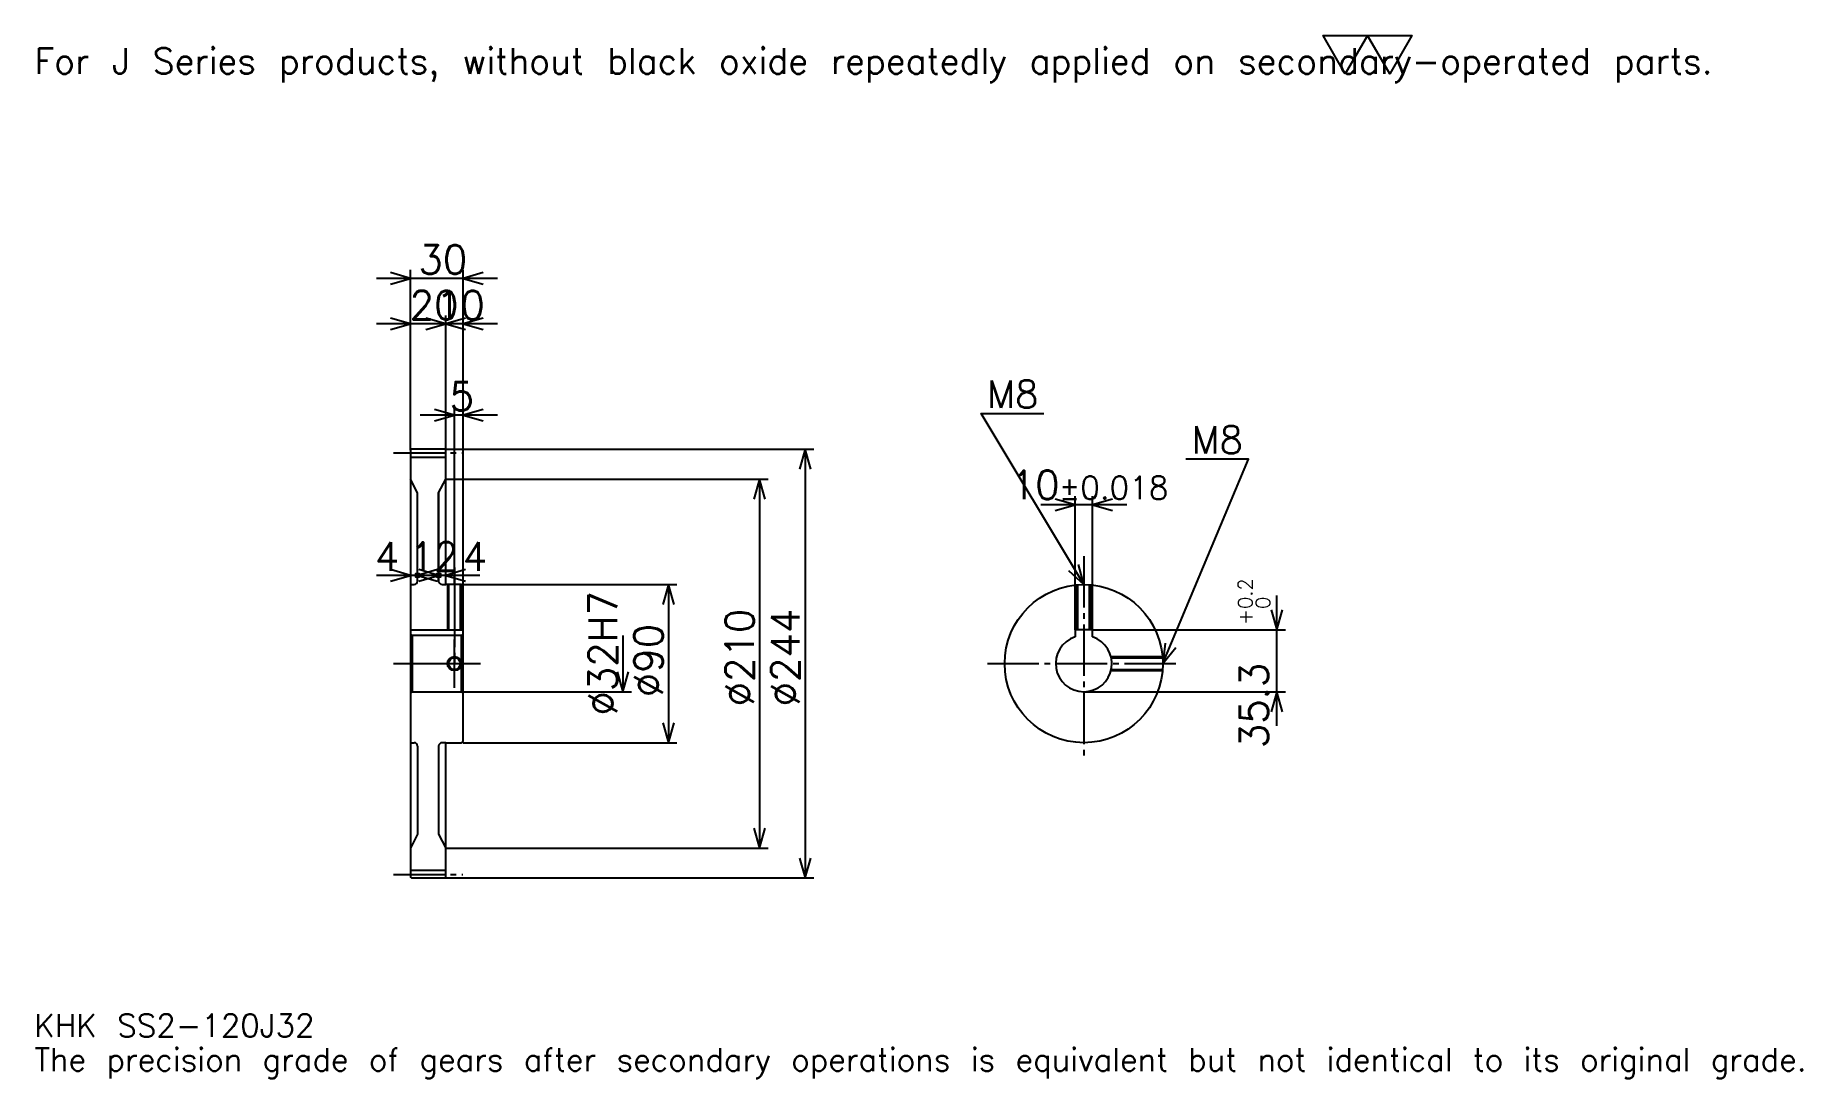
# Model space of a CAD drawing. Extents: x 33 to 1039, y 12 to 606.
import ezdxf

# ---------------------------------------------------------------- set-up
doc = ezdxf.new("R2010")
doc.units = 0
doc.linetypes.add('DASHDOT', pattern=[38.918918, 29.189189, -3.243243, 3.243243, -3.243243])
doc.layers.get('0').update_dxf_attribs({"linetype": 'CONTINUOUS'})
doc.layers.add('DASHDOT', color=6, linetype='DASHDOT')
doc.styles.add('KANJI', font='TXT', dxfattribs={"bigfont": 'BIGFONT'})

msp = doc.modelspace()

# ---------------------------------------------------------------- linework, layer by layer
at = {"color": 5}
for p, q in [((295.945953, 467.405396), (227.027023, 467.405396)), ((246.486481, 370.108093), (246.486481, 472.270264)), ((276.486481, 370.108093), (276.486481, 472.270264)), ((266.486481, 370.108093), (266.486481, 446.324341)), ((285.945953, 441.459473), (227.027023, 441.459473)), ((295.945953, 441.459473), (247.027023, 441.459473)), ((271.486481, 370.108093), (271.486481, 394.432434)), ((295.945953, 389.567566), (252.027023, 389.567566)), ((246.486481, 369.608093), (246.486481, 370.108093)), ((265.986481, 370.108093), (276.486481, 370.108093)), ((266.486481, 369.608093), (266.486481, 370.108093)), ((271.486481, 293.108093), (271.486481, 370.108093)), ((271.486481, 293.108093), (271.486481, 370.108093)), ((276.486481, 370.108093), (475.945923, 370.108093)), ((276.486481, 292.108093), (276.486481, 370.108093)), ((471.081055, 370.108093), (471.081055, 126.108109)), ((266.486481, 353.108093), (276.486481, 353.108093)), ((276.486481, 353.108093), (450, 353.108093)), ((445.135132, 353.108093), (445.135132, 143.108109)), ((624.594604, 267.408112), (624.594604, 343.378357)), ((634.594604, 267.408112), (634.594604, 343.378357)), ((654.054077, 338.513489), (605.135132, 338.513489)), ((269.945953, 298.351349), (227.027023, 298.351349)), ((281.945953, 298.351349), (231.027023, 298.351349)), ((285.945953, 298.351349), (243.027023, 298.351349)), ((276.486481, 293.108093), (398.108093, 293.108093)), ((393.243225, 293.108093), (393.243225, 203.108109)), ((739.459473, 212.648651), (739.459473, 286.867554)), ((367.297302, 264.108093), (367.297302, 232.108109)), ((634.594604, 267.408112), (744.324341, 267.408112)), ((276.486481, 232.108109), (372.16217, 232.108109)), ((629.594604, 232.108109), (744.324341, 232.108109)), ((276.486481, 203.108109), (398.108093, 203.108109)), ((266.486481, 143.108109), (276.486481, 143.108109)), ((276.486481, 143.108109), (450, 143.108109)), ((265.986481, 126.108109), (276.486481, 126.108109)), ((276.486481, 126.108109), (475.945923, 126.108109))]:
    msp.add_line(p, q, dxfattribs=at)
at = {"color": 4}
for p, q in [((246.486481, 365.608093), (266.486481, 365.608093)), ((262.486481, 345.25766), (262.486481, 295.108093)), ((246.486481, 293.108093), (248.486481, 293.108093)), ((264.486481, 293.108093), (266.486481, 293.108093)), ((246.486481, 267.408112), (276.486481, 267.408112)), ((276.486481, 265.108093), (275.486481, 264.108093)), ((246.486481, 231.108109), (247.486481, 232.108109)), ((276.486481, 231.108109), (275.486481, 232.108109)), ((246.486481, 203.108109), (248.486481, 203.108109)), ((266.486481, 203.108109), (264.486481, 203.108109)), ((262.486481, 201.108109), (262.486481, 150.958557)), ((246.486481, 130.608109), (266.486481, 130.608109))]:
    msp.add_line(p, q, dxfattribs=at)
at = {"color": 7}
msp.add_lwpolyline([(778.378357, 583.783813), (765.729736, 605.70813), (816.32428, 605.70813), (803.675659, 583.783813), (791.026978, 605.70813), (778.378357, 583.783813)], dxfattribs=at)
at = {"color": 5}
for points in [[(235.135132, 464.16217), (246.486481, 467.405396), (235.135132, 470.648651)], [(287.83783, 470.648651), (276.486481, 467.405396), (287.83783, 464.16217)], [(235.135132, 438.216217), (246.486481, 441.459473), (235.135132, 444.702698)], [(255.135132, 438.216217), (266.486481, 441.459473), (255.135132, 444.702698)], [(277.83783, 444.702698), (266.486481, 441.459473), (277.83783, 438.216217)], [(287.83783, 444.702698), (276.486481, 441.459473), (287.83783, 438.216217)], [(260.135132, 386.324341), (271.486481, 389.567566), (260.135132, 392.810791)], [(287.83783, 392.810791), (276.486481, 389.567566), (287.83783, 386.324341)], [(629.594604, 293.108093), (571.216187, 390.405396), (606.891846, 390.405396)], [(474.32431, 358.756775), (471.081055, 370.108093), (467.83783, 358.756775)], [(674.594604, 248.108109), (723.243225, 364.459473), (687.567566, 364.459473)], [(448.378357, 341.756775), (445.135132, 353.108093), (441.891907, 341.756775)], [(613.243225, 335.270264), (624.594604, 338.513489), (613.243225, 341.756744)], [(645.945923, 341.756744), (634.594604, 338.513489), (645.945923, 335.270264)], [(620.973267, 301.173187), (629.594604, 293.108093), (626.5354, 304.510437)], [(235.135132, 295.108093), (246.486481, 298.351349), (235.135132, 301.594604)], [(250.486481, 298.351349), (249.513504, 299.324341), (251.459457, 299.324341), (251.459457, 297.378387), (249.513504, 297.378387), (249.513504, 299.324341), (250.486481, 298.351349), (251.459457, 297.378387), (251.459457, 299.324341), (250.486481, 298.351349)], [(261.83783, 301.594604), (250.486481, 298.351349), (261.83783, 295.108093)], [(251.135132, 295.108093), (262.486481, 298.351349), (251.135132, 301.594604)], [(262.486481, 298.351349), (261.513519, 299.324341), (263.459442, 299.324341), (263.459442, 297.378387), (261.513519, 297.378387), (261.513519, 299.324341), (262.486481, 298.351349), (263.459442, 297.378387), (263.459442, 299.324341), (262.486481, 298.351349)], [(277.83783, 301.594604), (266.486481, 298.351349), (277.83783, 295.108093)], [(396.486481, 281.756744), (393.243225, 293.108093), (390, 281.756744)], [(736.216187, 278.75946), (739.459473, 267.408112), (742.702698, 278.75946)], [(675.981201, 259.83197), (674.594604, 248.108109), (681.965637, 257.329773)], [(364.054047, 243.459457), (367.297302, 232.108109), (370.540527, 243.459457)], [(742.702698, 220.75676), (739.459473, 232.108109), (736.216187, 220.75676)], [(390, 214.459457), (393.243225, 203.108109), (396.486481, 214.459457)], [(441.891907, 154.459457), (445.135132, 143.108109), (448.378357, 154.459457)], [(467.83783, 137.459457), (471.081055, 126.108109), (474.32431, 137.459457)]]:
    msp.add_lwpolyline(points, dxfattribs=at)
at = {"color": 4}
for points in [[(266.486481, 369.608093), (265.986481, 370.108093), (246.986481, 370.108093), (246.486481, 369.608093), (246.486481, 231.108109)], [(246.486481, 231.108109), (246.486481, 126.608109), (246.986481, 126.108109), (265.986481, 126.108109), (266.486481, 126.608109), (266.486481, 203.108109), (275.486481, 203.108109), (276.486481, 204.108109), (276.486481, 292.108093), (275.486481, 293.108093), (266.486481, 293.108093), (266.486481, 369.608093)], [(250.486481, 295.108093), (250.486481, 345.25766), (246.486481, 353.108093)], [(262.486481, 295.108093), (262.486481, 345.25766), (266.486481, 353.108093)], [(267.486481, 293.108093), (267.486481, 267.408112)], [(268.161469, 293.108093), (268.161469, 267.408112)], [(274.811493, 293.108093), (274.811493, 267.408112)], [(275.486481, 293.108093), (275.486481, 267.408112)], [(625.594604, 267.408112), (625.594604, 292.929993)], [(626.269531, 267.408112), (626.269531, 292.985107)], [(632.919556, 267.408112), (632.919556, 292.985107)], [(633.594604, 267.408112), (633.594604, 292.929993)], [(246.486481, 265.108093), (247.486481, 264.108093), (247.486481, 232.108109), (275.486481, 232.108109), (275.486481, 264.108093), (247.486481, 264.108093)], [(634.594604, 263.306793), (634.594604, 267.408112), (624.594604, 267.408112), (624.594604, 263.306793)], [(645.086548, 252.108109), (674.416443, 252.108109)], [(645.245239, 251.433105), (674.471558, 251.433105)], [(645.086548, 244.108109), (674.416443, 244.108109)], [(645.245239, 244.783112), (674.471558, 244.783112)], [(250.486481, 201.108109), (250.486481, 150.958557), (246.486481, 143.108109)], [(262.486481, 201.108109), (262.486481, 150.958557), (266.486481, 143.108109)]]:
    msp.add_lwpolyline(points, dxfattribs=at)
for centre, radius in [((629.594604, 248.108109), 45), ((271.486481, 248.108109), 3.325)]:
    msp.add_circle(centre, radius, dxfattribs=at)
at = {"color": 7}
msp.add_circle((271.486481, 248.108109), 4, dxfattribs=at)
at = {"color": 4}
for centre, radius, start, end in [((248.486481, 295.108093), 2, 270, 0), ((264.486481, 295.108093), 2, 180, 270), ((629.594604, 248.108109), 16, 108.209957329, 71.790042671), ((248.486481, 201.108109), 2, 0, 90), ((264.486481, 201.108109), 2, 90, 180)]:
    msp.add_arc(centre, radius, start, end, dxfattribs=at)
at = {"layer": 'DASHDOT', "color": 7}
for p, q in [((236.756744, 368.108093), (276.216217, 368.108093)), ((629.594604, 309.324341), (629.594604, 193.378387)), ((271.486481, 293.108093), (271.486481, 248.108109)), ((236.756744, 248.108109), (286.216217, 248.108109)), ((574.864868, 248.108109), (684.324341, 248.108109)), ((236.756744, 128.108109), (276.216217, 128.108109))]:
    msp.add_line(p, q, dxfattribs=at)
for points in [[(271.486481, 302.83783), (271.486481, 257.678375)], [(271.486481, 234.378372), (271.486481, 261.83783)], [(257.756744, 248.108109), (285.216217, 248.108109)]]:
    msp.add_lwpolyline(points, dxfattribs=at)

# ---------------------------------------------------------------- texts
at = {"color": 7, "style": 'KANJI'}
for s, height, p in [('For J Series products, without black oxide repeatedly applied on secondary-operated parts.', 14.594595, (32.432434, 583.783813)), ('30', 16.216216, (250.945938, 470)), ('20', 16.216216, (245.945938, 444.054047)), ('10', 16.216216, (260.945953, 444.054047)), ('5', 16.216216, (268.716217, 392.16217)), ('M8', 15.567568, (574.459473, 393.648651)), ('M8', 15.567568, (690.810791, 367.702698)), ('10', 16.216216, (588.012939, 341.756744)), ('%%p0.018', 12.972973, (615.416382, 341.756744)), ('4', 16.216216, (226.216217, 300.945953)), ('12', 16.216216, (245.945938, 300.945953)), ('4', 16.216216, (276.216217, 300.945953)), ('KHK SS2-120J32', 12.972973, (32.432434, 35.675674)), ('The precision grade of gears after secondary operations is equivalent but not identical to its original grade.', 12.972973, (32.432434, 16.216217))]:
    msp.add_text(s, height=height, dxfattribs=at).set_placement(p)
for s, height, p in [('0.2', 8.108108, (725.513489, 279.261139)), ('%%c32H7', 16.216216, (364.054047, 218.513519)), ('0', 8.108108, (735.567505, 279.261139)), ('%%c210', 16.216216, (441.891907, 223.783783)), ('%%c244', 16.216216, (467.83783, 223.783783)), ('+', 8.108108, (725.513489, 270.180054)), ('%%c90', 16.216216, (390, 229.054047)), ('35.3', 16.216216, (734.594604, 199.989868))]:
    msp.add_text(s, height=height, rotation=90, dxfattribs=at).set_placement(p)

doc.saveas('drawing.dxf')
